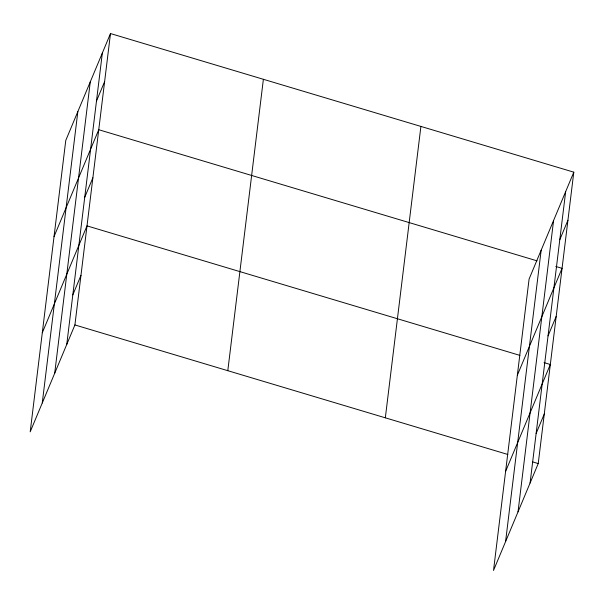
<?xml version="1.0" encoding="UTF-8"?>
<svg xmlns="http://www.w3.org/2000/svg" width="604" height="604" viewBox="0 0 604 604"><rect width="100%" height="100%" fill="white"/><g stroke="black" fill="none" stroke-linecap="round" stroke-linejoin="round"><path stroke-width="0.91" d="M42.265 402.981L77.848 111.589M54.7 373.257L90.275 81.865M66.765 344.408L102.348 53.016M110.487 33.552L65.776 140.43L30.2 431.83L74.911 324.944L110.487 33.552L573.8 172.17L538.224 463.57L493.513 570.448L529.089 279.056L573.8 172.17M227.799 370.69L263.382 79.298M385.329 417.825L420.905 126.425M505.578 541.599L541.161 250.207M518.013 511.875L553.589 220.483M530.078 483.026L565.661 191.634M96.474 101.095L104.613 81.631M54.035 236.594L98.746 129.717L537.024 260.845M84.734 197.259L92.873 177.795M42.295 332.751L87.006 225.873L519.916 355.394M72.812 294.873L80.959 275.409M559.787 239.713L567.926 220.256M517.349 375.212L562.06 268.335L555.801 266.462M548.047 335.877L556.186 316.413M505.608 471.377L550.319 364.491L544.061 362.619M536.125 433.491L544.272 414.027M74.911 324.944L507.821 454.472M532.856 461.962L538.224 463.57"/></g></svg>
